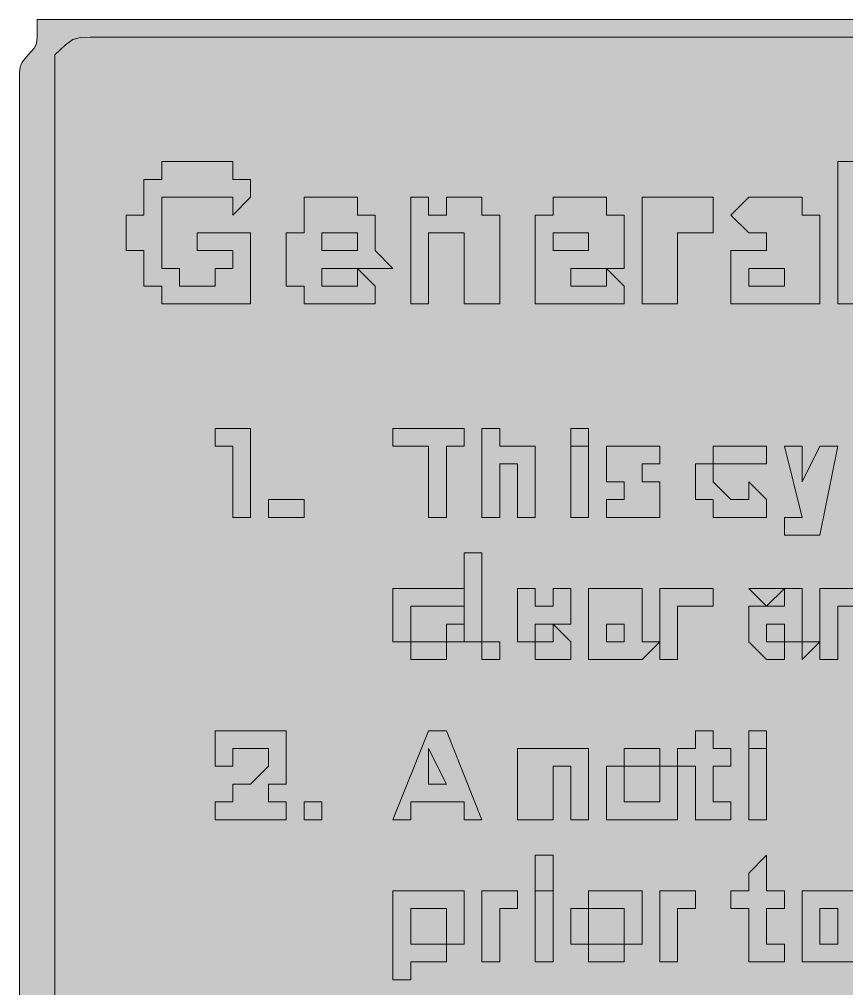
# Model space of a CAD drawing. Header units: metres. Extents: x 104 to 450, y 10 to 263.
# Drawn here: x 104 to 159.8, y 197.4 to 262.8 of the extents above; entities that cross this region are included whole.
import ezdxf

# ---------------------------------------------------------------- set-up
doc = ezdxf.new("R2010")
doc.units = ezdxf.units.M
doc.layers.add('FILL_BLACK_000000', color=7, linetype='Continuous', true_color=0x000000)
doc.layers.add('FILL_WHITE_FFFFFF', color=7, linetype='Continuous', true_color=0xffffff)

msp = doc.modelspace()

# ---------------------------------------------------------------- hatches: boundary and pattern name
at = {"layer": 'FILL_BLACK_000000', "true_color": 0x000000}
h = msp.add_hatch(color=7, dxfattribs=at)
h.dxf.hatch_style = 1
h.paths.add_polyline_path([(103.95, 259.2), (104, 259.6), (104.14, 259.91), (104.55, 260.4), (104.96, 260.89), (105.1, 261.2), (105.15, 261.6), (105.15, 262.8), (106.35, 262.8), (108.75, 262.8), (445.95, 262.8), (448.35, 262.8), (449.55, 261.6), (449.55, 259.2), (449.55, 14.4), (449.53, 13.5), (449.4, 12.6), (449.04, 11.7), (448.35, 10.8), (447.15, 10.8), (447.13, 10.11), (447, 9.75), (446.64, 9.62), (445.95, 9.6), (108.75, 9.6), (107.85, 9.79), (106.95, 10.2), (106.05, 10.61), (105.15, 10.8), (104.96, 11.7), (104.55, 12.6), (104.14, 13.5), (103.95, 14.4), (103.95, 259.2)])
h = msp.add_hatch(color=7, dxfattribs=at)
h.dxf.hatch_style = 1
h.paths.add_polyline_path([(118.35, 249.6), (118.35, 250.8), (117.15, 250.8), (115.95, 250.8), (114.75, 250.8), (113.55, 250.8), (113.55, 249.6), (113.55, 248.4), (113.55, 247.2), (113.55, 246), (114.75, 246), (114.75, 244.8), (115.95, 244.8), (117.15, 244.8), (117.15, 246), (118.35, 246), (118.35, 247.2), (115.95, 247.2), (115.95, 248.4), (119.55, 248.4), (119.55, 243.6), (118.35, 243.6), (117.15, 243.6), (115.95, 243.6), (114.75, 243.6), (113.55, 243.6), (113.55, 244.8), (112.35, 244.8), (112.35, 246), (112.35, 247.2), (111.15, 247.2), (111.15, 248.4), (111.15, 249.6), (112.35, 249.6), (112.35, 250.8), (112.35, 252), (113.55, 252), (113.55, 253.2), (114.75, 253.2), (115.95, 253.2), (117.15, 253.2), (118.35, 253.2), (118.35, 252), (119.55, 252), (119.55, 250.8), (118.35, 249.6)])
h = msp.add_hatch(color=7, dxfattribs=at)
h.dxf.hatch_style = 1
h.paths.add_polyline_path([(161.55, 246), (161.55, 244.8), (162.75, 244.8), (162.75, 243.6), (161.55, 243.6), (160.35, 243.6), (159.15, 243.6), (159.15, 244.8), (159.15, 253.2), (161.55, 253.2), (161.55, 246)])
h = msp.add_hatch(color=7, dxfattribs=at)
h.dxf.hatch_style = 1
h.paths.add_polyline_path([(126.75, 243.6), (125.55, 243.6), (124.35, 243.6), (123.15, 243.6), (123.15, 244.8), (121.95, 244.8), (121.95, 246), (121.95, 247.2), (121.95, 248.4), (123.15, 248.4), (123.15, 249.6), (123.15, 250.8), (124.35, 250.8), (125.55, 250.8), (126.75, 250.8), (126.75, 249.6), (127.95, 249.6), (127.95, 248.4), (127.95, 247.2), (129.15, 246), (127.95, 246), (126.75, 246), (127.95, 244.8), (127.95, 243.6), (126.75, 243.6)])
h.paths.add_polyline_path([(124.35, 246), (124.35, 244.8), (125.55, 244.8), (126.75, 244.8), (126.75, 246), (124.35, 246)], flags=16)
h.paths.add_polyline_path([(126.75, 247.2), (126.75, 248.4), (125.55, 248.4), (124.35, 248.4), (124.35, 247.2), (126.75, 247.2)], flags=16)
h = msp.add_hatch(color=7, dxfattribs=at)
h.dxf.hatch_style = 1
h.paths.add_polyline_path([(133.95, 243.6), (133.95, 247.2), (133.95, 248.4), (132.75, 248.4), (131.55, 248.4), (131.55, 247.2), (131.55, 243.6), (130.35, 243.6), (130.35, 250.8), (131.55, 250.8), (131.55, 249.6), (132.75, 249.6), (132.75, 250.8), (133.95, 250.8), (135.15, 250.8), (135.15, 249.6), (136.35, 249.6), (136.35, 248.4), (136.35, 243.6), (133.95, 243.6)])
h = msp.add_hatch(color=7, dxfattribs=at)
h.dxf.hatch_style = 1
h.paths.add_polyline_path([(143.55, 243.6), (142.35, 243.6), (141.15, 243.6), (139.95, 243.6), (138.75, 243.6), (138.75, 244.8), (138.75, 246), (138.75, 247.2), (138.75, 248.4), (138.75, 249.6), (139.95, 249.6), (139.95, 250.8), (141.15, 250.8), (142.35, 250.8), (143.55, 250.8), (143.55, 249.6), (144.75, 249.6), (144.75, 248.4), (144.75, 247.2), (144.75, 246), (143.55, 246), (144.75, 244.8), (144.75, 243.6), (143.55, 243.6)])
h.paths.add_polyline_path([(141.15, 246), (141.15, 244.8), (142.35, 244.8), (143.55, 244.8), (143.55, 246), (141.15, 246)], flags=16)
h.paths.add_polyline_path([(142.35, 247.2), (142.35, 248.4), (141.15, 248.4), (139.95, 248.4), (139.95, 247.2), (142.35, 247.2)], flags=16)
h = msp.add_hatch(color=7, dxfattribs=at)
h.dxf.hatch_style = 1
h.paths.add_polyline_path([(150.75, 250.8), (150.75, 248.4), (149.55, 248.4), (148.35, 248.4), (148.35, 247.2), (148.35, 243.6), (145.95, 243.6), (145.95, 250.8), (148.35, 250.8), (149.55, 250.8), (150.75, 250.8)])
h = msp.add_hatch(color=7, dxfattribs=at)
h.dxf.hatch_style = 1
h.paths.add_polyline_path([(153.15, 250.8), (154.35, 250.8), (155.55, 250.8), (156.75, 250.8), (156.75, 249.6), (157.95, 249.6), (157.95, 248.4), (157.95, 244.8), (157.95, 243.6), (156.75, 243.6), (155.55, 243.6), (154.35, 243.6), (153.15, 243.6), (151.95, 243.6), (151.95, 244.8), (151.95, 246), (151.95, 247.2), (153.15, 247.2), (154.35, 247.2), (154.35, 248.4), (153.15, 248.4), (151.95, 249.6), (153.15, 250.8)])
h.paths.add_polyline_path([(154.35, 244.8), (155.55, 244.8), (155.55, 246), (154.35, 246), (153.15, 246), (153.15, 244.8), (154.35, 244.8)], flags=16)
h = msp.add_hatch(color=7, dxfattribs=at)
h.dxf.hatch_style = 1
h.paths.add_polyline_path([(119.55, 229.2), (118.35, 229.2), (118.35, 234), (117.15, 234), (117.15, 235.2), (118.35, 235.2), (119.55, 235.2), (119.55, 229.2)])
h = msp.add_hatch(color=7, dxfattribs=at)
h.dxf.hatch_style = 1
h.paths.add_polyline_path([(132.75, 229.2), (131.55, 229.2), (131.55, 234), (129.15, 234), (129.15, 235.2), (133.95, 235.2), (133.95, 234), (132.75, 234), (132.75, 229.2)])
h = msp.add_hatch(color=7, dxfattribs=at)
h.dxf.hatch_style = 1
h.paths.add_polyline_path([(137.55, 234), (138.75, 234), (138.75, 232.8), (138.75, 229.2), (137.55, 229.2), (137.55, 231.6), (137.55, 232.8), (136.35, 232.8), (136.35, 231.6), (136.35, 229.2), (135.15, 229.2), (135.15, 235.2), (136.35, 235.2), (136.35, 234), (137.55, 234)])
h = msp.add_hatch(color=7, dxfattribs=at)
h.dxf.hatch_style = 1
h.paths.add_polyline_path([(142.35, 234), (141.15, 234), (141.15, 235.2), (142.35, 235.2), (142.35, 234)])
h = msp.add_hatch(color=7, dxfattribs=at)
h.dxf.hatch_style = 1
h.paths.add_polyline_path([(141.15, 229.2), (141.15, 234), (142.35, 234), (142.35, 229.2), (141.15, 229.2)])
h = msp.add_hatch(color=7, dxfattribs=at)
h.dxf.hatch_style = 1
h.paths.add_polyline_path([(147.15, 231.6), (147.15, 230.4), (147.15, 229.2), (145.95, 229.2), (144.75, 229.2), (143.55, 229.2), (143.55, 230.4), (144.75, 230.4), (144.75, 231.6), (143.55, 231.6), (143.55, 232.8), (143.55, 234), (144.75, 234), (145.95, 234), (147.15, 234), (147.15, 232.8), (145.95, 232.8), (145.95, 231.6), (147.15, 231.6)])
h = msp.add_hatch(color=7, dxfattribs=at)
h.dxf.hatch_style = 1
h.paths.add_polyline_path([(153.15, 234), (154.35, 234), (154.35, 232.8), (153.15, 232.8), (151.95, 232.8), (150.75, 232.8), (150.75, 234), (151.95, 234), (153.15, 234)])
h = msp.add_hatch(color=7, dxfattribs=at)
h.dxf.hatch_style = 1
h.paths.add_polyline_path([(157.95, 228), (156.75, 228), (155.55, 228), (155.55, 229.2), (156.75, 229.2), (155.55, 234), (156.75, 234), (156.75, 231.6), (157.95, 234), (159.15, 234), (157.95, 228)])
h = msp.add_hatch(color=7, dxfattribs=at)
h.dxf.hatch_style = 1
h.paths.add_polyline_path([(153.15, 230.4), (153.15, 231.6), (154.35, 230.4), (154.35, 229.2), (153.15, 229.2), (151.95, 229.2), (150.75, 229.2), (150.75, 230.4), (149.55, 230.4), (149.55, 231.6), (149.55, 232.8), (150.75, 232.8), (150.75, 231.6), (151.95, 230.4), (153.15, 230.4)])
h = msp.add_hatch(color=7, dxfattribs=at)
h.dxf.hatch_style = 1
h.paths.add_polyline_path([(123.15, 230.4), (123.15, 229.2), (121.95, 229.2), (120.75, 229.2), (120.75, 230.4), (121.95, 230.4), (123.15, 230.4)])
h = msp.add_hatch(color=7, dxfattribs=at)
h.dxf.hatch_style = 1
h.paths.add_polyline_path([(135.15, 226.8), (135.15, 222), (135.15, 220.8), (133.95, 220.8), (133.95, 226.8), (135.15, 226.8)])
h = msp.add_hatch(color=7, dxfattribs=at)
h.dxf.hatch_style = 1
h.paths.add_polyline_path([(129.15, 224.4), (130.35, 224.4), (131.55, 224.4), (132.75, 224.4), (133.95, 224.4), (133.95, 223.2), (132.75, 223.2), (131.55, 223.2), (130.35, 223.2), (130.35, 222), (130.35, 220.8), (129.15, 220.8), (129.15, 222), (129.15, 223.2), (129.15, 224.4)])
h = msp.add_hatch(color=7, dxfattribs=at)
h.dxf.hatch_style = 1
h.paths.add_polyline_path([(137.55, 223.2), (137.55, 224.4), (138.75, 224.4), (138.75, 223.2), (139.95, 223.2), (139.95, 224.4), (141.15, 224.4), (141.15, 223.2), (141.15, 222), (139.95, 222), (138.75, 222), (138.75, 220.8), (137.55, 220.8), (137.55, 222), (137.55, 223.2)])
h = msp.add_hatch(color=7, dxfattribs=at)
h.dxf.hatch_style = 1
h.paths.add_polyline_path([(147.15, 220.8), (145.95, 219.6), (144.75, 219.6), (143.55, 219.6), (142.35, 219.6), (142.35, 220.8), (142.35, 222), (142.35, 223.2), (142.35, 224.4), (143.55, 224.4), (144.75, 224.4), (145.95, 224.4), (145.95, 223.2), (145.95, 220.8), (147.15, 220.8)])
h.paths.add_polyline_path([(144.75, 220.8), (144.75, 222), (143.55, 222), (143.55, 220.8), (144.75, 220.8)], flags=16)
h = msp.add_hatch(color=7, dxfattribs=at)
h.dxf.hatch_style = 1
h.paths.add_polyline_path([(147.15, 224.4), (148.35, 224.4), (149.55, 224.4), (150.75, 224.4), (150.75, 223.2), (149.55, 223.2), (148.35, 223.2), (148.35, 219.6), (147.15, 219.6), (147.15, 224.4)])
h = msp.add_hatch(color=7, dxfattribs=at)
h.dxf.hatch_style = 1
h.paths.add_polyline_path([(155.55, 219.6), (154.35, 219.6), (153.15, 220.8), (153.15, 222), (153.15, 223.2), (154.35, 223.2), (155.55, 223.2), (155.55, 224.4), (156.75, 224.4), (156.75, 223.2), (156.75, 220.8), (155.55, 220.8), (155.55, 219.6)])
h.paths.add_polyline_path([(155.55, 222), (154.35, 222), (154.35, 220.8), (155.55, 220.8), (155.55, 222)], flags=16)
h = msp.add_hatch(color=7, dxfattribs=at)
h.dxf.hatch_style = 1
h.paths.add_polyline_path([(155.55, 224.4), (154.35, 223.2), (153.15, 224.4), (154.35, 224.4), (155.55, 224.4)])
h = msp.add_hatch(color=7, dxfattribs=at)
h.dxf.hatch_style = 1
h.paths.add_polyline_path([(161.55, 219.6), (161.55, 223.2), (160.35, 223.2), (159.15, 223.2), (159.15, 219.6), (157.95, 219.6), (157.95, 224.4), (159.15, 224.4), (160.35, 224.4), (161.55, 224.4), (162.75, 224.4), (162.75, 223.2), (162.75, 219.6), (161.55, 219.6)])
h = msp.add_hatch(color=7, dxfattribs=at)
h.dxf.hatch_style = 1
h.paths.add_polyline_path([(132.75, 220.8), (132.75, 222), (133.95, 222), (133.95, 220.8), (132.75, 220.8)])
h = msp.add_hatch(color=7, dxfattribs=at)
h.dxf.hatch_style = 1
h.paths.add_polyline_path([(138.75, 220.8), (139.95, 220.8), (139.95, 222), (141.15, 220.8), (141.15, 219.6), (139.95, 219.6), (138.75, 219.6), (138.75, 220.8)])
h = msp.add_hatch(color=7, dxfattribs=at)
h.dxf.hatch_style = 1
h.paths.add_polyline_path([(130.35, 219.6), (130.35, 220.8), (131.55, 220.8), (132.75, 220.8), (132.75, 219.6), (131.55, 219.6), (130.35, 219.6)])
h = msp.add_hatch(color=7, dxfattribs=at)
h.dxf.hatch_style = 1
h.paths.add_polyline_path([(135.15, 219.6), (135.15, 220.8), (136.35, 220.8), (136.35, 219.6), (135.15, 219.6)])
h = msp.add_hatch(color=7, dxfattribs=at)
h.dxf.hatch_style = 1
h.paths.add_polyline_path([(156.75, 220.8), (157.95, 220.8), (156.75, 219.6), (156.75, 220.8)])
h = msp.add_hatch(color=7, dxfattribs=at)
h.dxf.hatch_style = 1
h.paths.add_polyline_path([(121.95, 208.8), (117.15, 208.8), (117.15, 210), (118.35, 210), (118.35, 211.2), (119.55, 211.2), (120.75, 212.4), (120.75, 213.6), (119.55, 213.6), (118.35, 213.6), (118.35, 212.4), (117.15, 212.4), (117.15, 213.6), (117.15, 214.8), (118.35, 214.8), (119.55, 214.8), (120.75, 214.8), (121.95, 214.8), (121.95, 213.6), (121.95, 212.4), (121.95, 211.2), (120.75, 211.2), (120.75, 210), (121.95, 210), (121.95, 208.8)])
h = msp.add_hatch(color=7, dxfattribs=at)
h.dxf.hatch_style = 1
h.paths.add_polyline_path([(133.95, 210), (131.55, 210), (130.35, 210), (130.35, 208.8), (129.15, 208.8), (131.55, 214.8), (132.75, 214.8), (135.15, 208.8), (133.95, 208.8), (133.95, 210)])
h.paths.add_polyline_path([(131.55, 211.2), (132.75, 211.2), (131.55, 213.6), (131.55, 211.2)], flags=16)
h = msp.add_hatch(color=7, dxfattribs=at)
h.dxf.hatch_style = 1
h.paths.add_polyline_path([(151.95, 213.6), (151.95, 212.4), (150.75, 212.4), (150.75, 210), (151.95, 210), (151.95, 208.8), (150.75, 208.8), (149.55, 208.8), (149.55, 210), (149.55, 212.4), (148.35, 212.4), (148.35, 213.6), (149.55, 213.6), (149.55, 214.8), (150.75, 214.8), (150.75, 213.6), (151.95, 213.6)])
h = msp.add_hatch(color=7, dxfattribs=at)
h.dxf.hatch_style = 1
h.paths.add_polyline_path([(153.15, 214.8), (154.35, 214.8), (154.35, 213.6), (153.15, 213.6), (153.15, 214.8)])
h = msp.add_hatch(color=7, dxfattribs=at)
h.dxf.hatch_style = 1
h.paths.add_polyline_path([(137.55, 208.8), (137.55, 213.6), (139.95, 213.6), (141.15, 213.6), (142.35, 213.6), (142.35, 212.4), (142.35, 211.2), (142.35, 208.8), (141.15, 208.8), (141.15, 211.2), (141.15, 212.4), (139.95, 212.4), (139.95, 211.2), (139.95, 208.8), (137.55, 208.8)])
h = msp.add_hatch(color=7, dxfattribs=at)
h.dxf.hatch_style = 1
h.paths.add_polyline_path([(145.95, 213.6), (147.15, 213.6), (147.15, 212.4), (145.95, 212.4), (144.75, 212.4), (144.75, 213.6), (145.95, 213.6)])
h = msp.add_hatch(color=7, dxfattribs=at)
h.dxf.hatch_style = 1
h.paths.add_polyline_path([(153.15, 208.8), (153.15, 213.6), (154.35, 213.6), (154.35, 208.8), (153.15, 208.8)])
h = msp.add_hatch(color=7, dxfattribs=at)
h.dxf.hatch_style = 1
h.paths.add_polyline_path([(148.35, 211.2), (148.35, 210), (148.35, 208.8), (147.15, 208.8), (145.95, 208.8), (144.75, 208.8), (143.55, 208.8), (143.55, 210), (143.55, 211.2), (143.55, 212.4), (144.75, 212.4), (144.75, 211.2), (144.75, 210), (145.95, 210), (147.15, 210), (147.15, 211.2), (147.15, 212.4), (148.35, 212.4), (148.35, 211.2)])
h = msp.add_hatch(color=7, dxfattribs=at)
h.dxf.hatch_style = 1
h.paths.add_polyline_path([(123.15, 210), (124.35, 210), (124.35, 208.8), (123.15, 208.8), (123.15, 210)])
h = msp.add_hatch(color=7, dxfattribs=at)
h.dxf.hatch_style = 1
h.paths.add_polyline_path([(138.75, 204), (138.75, 205.2), (138.75, 206.4), (139.95, 206.4), (139.95, 205.2), (139.95, 204), (138.75, 204)])
h = msp.add_hatch(color=7, dxfattribs=at)
h.dxf.hatch_style = 1
h.paths.add_polyline_path([(155.55, 204), (155.55, 202.8), (154.35, 202.8), (154.35, 200.4), (155.55, 200.4), (155.55, 199.2), (154.35, 199.2), (153.15, 199.2), (153.15, 200.4), (153.15, 202.8), (151.95, 202.8), (151.95, 204), (153.15, 204), (153.15, 205.2), (154.35, 206.4), (154.35, 204), (155.55, 204)])
h = msp.add_hatch(color=7, dxfattribs=at)
h.dxf.hatch_style = 1
h.paths.add_polyline_path([(131.55, 199.2), (130.35, 199.2), (130.35, 198), (129.15, 198), (129.15, 204), (130.35, 204), (131.55, 204), (132.75, 204), (133.95, 204), (133.95, 202.8), (133.95, 201.6), (133.95, 200.4), (132.75, 200.4), (132.75, 199.2), (131.55, 199.2)])
h.paths.add_polyline_path([(132.75, 201.6), (132.75, 202.8), (131.55, 202.8), (130.35, 202.8), (130.35, 201.6), (130.35, 200.4), (131.55, 200.4), (132.75, 200.4), (132.75, 201.6)], flags=16)
h = msp.add_hatch(color=7, dxfattribs=at)
h.dxf.hatch_style = 1
h.paths.add_polyline_path([(135.15, 204), (136.35, 204), (137.55, 204), (137.55, 202.8), (136.35, 202.8), (136.35, 201.6), (136.35, 199.2), (135.15, 199.2), (135.15, 204)])
h = msp.add_hatch(color=7, dxfattribs=at)
h.dxf.hatch_style = 1
h.paths.add_polyline_path([(138.75, 199.2), (138.75, 204), (139.95, 204), (139.95, 199.2), (138.75, 199.2)])
h = msp.add_hatch(color=7, dxfattribs=at)
h.dxf.hatch_style = 1
h.paths.add_polyline_path([(143.55, 204), (144.75, 204), (145.95, 204), (145.95, 202.8), (145.95, 201.6), (145.95, 200.4), (144.75, 200.4), (144.75, 201.6), (144.75, 202.8), (143.55, 202.8), (142.35, 202.8), (142.35, 204), (143.55, 204)])
h = msp.add_hatch(color=7, dxfattribs=at)
h.dxf.hatch_style = 1
h.paths.add_polyline_path([(147.15, 204), (148.35, 204), (149.55, 204), (149.55, 202.8), (148.35, 202.8), (148.35, 201.6), (148.35, 199.2), (147.15, 199.2), (147.15, 204)])
h = msp.add_hatch(color=7, dxfattribs=at)
h.dxf.hatch_style = 1
h.paths.add_polyline_path([(160.35, 200.4), (160.35, 199.2), (159.15, 199.2), (157.95, 199.2), (156.75, 199.2), (156.75, 200.4), (156.75, 201.6), (156.75, 202.8), (156.75, 204), (157.95, 204), (159.15, 204), (160.35, 204), (160.35, 202.8), (161.55, 202.8), (161.55, 201.6), (161.55, 200.4), (160.35, 200.4)])
h.paths.add_polyline_path([(157.95, 202.8), (157.95, 201.6), (157.95, 200.4), (159.15, 200.4), (159.15, 201.6), (159.15, 202.8), (157.95, 202.8)], flags=16)
h = msp.add_hatch(color=7, dxfattribs=at)
h.dxf.hatch_style = 1
h.paths.add_polyline_path([(141.15, 201.6), (141.15, 202.8), (142.35, 202.8), (142.35, 201.6), (142.35, 200.4), (141.15, 200.4), (141.15, 201.6)])
h = msp.add_hatch(color=7, dxfattribs=at)
h.dxf.hatch_style = 1
h.paths.add_polyline_path([(143.55, 199.2), (142.35, 199.2), (142.35, 200.4), (143.55, 200.4), (144.75, 200.4), (144.75, 199.2), (143.55, 199.2)])
at = {"layer": 'FILL_WHITE_FFFFFF', "true_color": 0xffffff}
h = msp.add_hatch(color=7, dxfattribs=at)
h.dxf.hatch_style = 1
h.paths.add_polyline_path([(106.35, 259.2), (106.35, 260.4), (107.06, 261.09), (107.55, 261.45), (108.04, 261.58), (108.75, 261.6), (445.95, 261.6), (447.15, 261.6), (447.15, 260.4), (448.35, 260.4), (448.35, 259.2), (448.35, 14.4), (448.33, 13.69), (448.2, 13.2), (447.84, 12.71), (447.15, 12), (445.95, 12), (108.75, 12), (106.35, 12), (106.35, 14.4), (106.35, 259.2)])

# ---------------------------------------------------------------- linework, layer by layer
at = {"layer": 'FILL_BLACK_000000', "lineweight": 0, "true_color": 0x000000}
msp.add_lwpolyline([(445.95, 9.6), (108.75, 9.6), (107.85, 9.79), (106.95, 10.2), (106.05, 10.61), (105.15, 10.8), (104.96, 11.7), (104.55, 12.6), (104.14, 13.5), (103.95, 14.4), (103.95, 259.2), (104, 259.6), (104.14, 259.91), (104.55, 260.4), (104.96, 260.89), (105.1, 261.2), (105.15, 261.6), (105.15, 262.8), (106.35, 262.8), (108.75, 262.8), (445.95, 262.8)], dxfattribs=at)
for points in [[(118.35, 249.6), (118.35, 250.8), (117.15, 250.8), (115.95, 250.8), (114.75, 250.8), (113.55, 250.8), (113.55, 249.6), (113.55, 248.4), (113.55, 247.2), (113.55, 246), (114.75, 246), (114.75, 244.8), (115.95, 244.8), (117.15, 244.8), (117.15, 246), (118.35, 246), (118.35, 247.2), (115.95, 247.2), (115.95, 248.4), (119.55, 248.4), (119.55, 243.6), (118.35, 243.6), (117.15, 243.6), (115.95, 243.6), (114.75, 243.6), (113.55, 243.6), (113.55, 244.8), (112.35, 244.8), (112.35, 246), (112.35, 247.2), (111.15, 247.2), (111.15, 248.4), (111.15, 249.6), (112.35, 249.6), (112.35, 250.8), (112.35, 252), (113.55, 252), (113.55, 253.2), (114.75, 253.2), (115.95, 253.2), (117.15, 253.2), (118.35, 253.2), (118.35, 252), (119.55, 252), (119.55, 250.8)], [(161.55, 246), (161.55, 244.8), (162.75, 244.8), (162.75, 243.6), (161.55, 243.6), (160.35, 243.6), (159.15, 243.6), (159.15, 244.8), (159.15, 253.2), (161.55, 253.2)], [(126.75, 243.6), (125.55, 243.6), (124.35, 243.6), (123.15, 243.6), (123.15, 244.8), (121.95, 244.8), (121.95, 246), (121.95, 247.2), (121.95, 248.4), (123.15, 248.4), (123.15, 249.6), (123.15, 250.8), (124.35, 250.8), (125.55, 250.8), (126.75, 250.8), (126.75, 249.6), (127.95, 249.6), (127.95, 248.4), (127.95, 247.2), (129.15, 246), (127.95, 246), (126.75, 246), (127.95, 244.8), (127.95, 243.6)], [(133.95, 243.6), (133.95, 247.2), (133.95, 248.4), (132.75, 248.4), (131.55, 248.4), (131.55, 247.2), (131.55, 243.6), (130.35, 243.6), (130.35, 250.8), (131.55, 250.8), (131.55, 249.6), (132.75, 249.6), (132.75, 250.8), (133.95, 250.8), (135.15, 250.8), (135.15, 249.6), (136.35, 249.6), (136.35, 248.4), (136.35, 243.6)], [(143.55, 243.6), (142.35, 243.6), (141.15, 243.6), (139.95, 243.6), (138.75, 243.6), (138.75, 244.8), (138.75, 246), (138.75, 247.2), (138.75, 248.4), (138.75, 249.6), (139.95, 249.6), (139.95, 250.8), (141.15, 250.8), (142.35, 250.8), (143.55, 250.8), (143.55, 249.6), (144.75, 249.6), (144.75, 248.4), (144.75, 247.2), (144.75, 246), (143.55, 246), (144.75, 244.8), (144.75, 243.6)], [(150.75, 250.8), (150.75, 248.4), (149.55, 248.4), (148.35, 248.4), (148.35, 247.2), (148.35, 243.6), (145.95, 243.6), (145.95, 250.8), (148.35, 250.8), (149.55, 250.8)], [(153.15, 250.8), (154.35, 250.8), (155.55, 250.8), (156.75, 250.8), (156.75, 249.6), (157.95, 249.6), (157.95, 248.4), (157.95, 244.8), (157.95, 243.6), (156.75, 243.6), (155.55, 243.6), (154.35, 243.6), (153.15, 243.6), (151.95, 243.6), (151.95, 244.8), (151.95, 246), (151.95, 247.2), (153.15, 247.2), (154.35, 247.2), (154.35, 248.4), (153.15, 248.4), (151.95, 249.6)], [(126.75, 247.2), (126.75, 248.4), (125.55, 248.4), (124.35, 248.4), (124.35, 247.2)], [(142.35, 247.2), (142.35, 248.4), (141.15, 248.4), (139.95, 248.4), (139.95, 247.2)], [(124.35, 246), (124.35, 244.8), (125.55, 244.8), (126.75, 244.8), (126.75, 246)], [(141.15, 246), (141.15, 244.8), (142.35, 244.8), (143.55, 244.8), (143.55, 246)], [(154.35, 244.8), (155.55, 244.8), (155.55, 246), (154.35, 246), (153.15, 246), (153.15, 244.8)], [(119.55, 229.2), (118.35, 229.2), (118.35, 234), (117.15, 234), (117.15, 235.2), (118.35, 235.2), (119.55, 235.2)], [(132.75, 229.2), (131.55, 229.2), (131.55, 234), (129.15, 234), (129.15, 235.2), (133.95, 235.2), (133.95, 234), (132.75, 234)], [(137.55, 234), (138.75, 234), (138.75, 232.8), (138.75, 229.2), (137.55, 229.2), (137.55, 231.6), (137.55, 232.8), (136.35, 232.8), (136.35, 231.6), (136.35, 229.2), (135.15, 229.2), (135.15, 235.2), (136.35, 235.2), (136.35, 234)], [(142.35, 234), (141.15, 234), (141.15, 235.2), (142.35, 235.2)], [(141.15, 229.2), (141.15, 234), (142.35, 234), (142.35, 229.2)], [(147.15, 231.6), (147.15, 230.4), (147.15, 229.2), (145.95, 229.2), (144.75, 229.2), (143.55, 229.2), (143.55, 230.4), (144.75, 230.4), (144.75, 231.6), (143.55, 231.6), (143.55, 232.8), (143.55, 234), (144.75, 234), (145.95, 234), (147.15, 234), (147.15, 232.8), (145.95, 232.8), (145.95, 231.6)], [(153.15, 234), (154.35, 234), (154.35, 232.8), (153.15, 232.8), (151.95, 232.8), (150.75, 232.8), (150.75, 234), (151.95, 234)], [(157.95, 228), (156.75, 228), (155.55, 228), (155.55, 229.2), (156.75, 229.2), (155.55, 234), (156.75, 234), (156.75, 231.6), (157.95, 234), (159.15, 234)], [(153.15, 230.4), (153.15, 231.6), (154.35, 230.4), (154.35, 229.2), (153.15, 229.2), (151.95, 229.2), (150.75, 229.2), (150.75, 230.4), (149.55, 230.4), (149.55, 231.6), (149.55, 232.8), (150.75, 232.8), (150.75, 231.6), (151.95, 230.4)], [(123.15, 230.4), (123.15, 229.2), (121.95, 229.2), (120.75, 229.2), (120.75, 230.4), (121.95, 230.4)], [(135.15, 226.8), (135.15, 222), (135.15, 220.8), (133.95, 220.8), (133.95, 226.8)], [(129.15, 224.4), (130.35, 224.4), (131.55, 224.4), (132.75, 224.4), (133.95, 224.4), (133.95, 223.2), (132.75, 223.2), (131.55, 223.2), (130.35, 223.2), (130.35, 222), (130.35, 220.8), (129.15, 220.8), (129.15, 222), (129.15, 223.2)], [(137.55, 223.2), (137.55, 224.4), (138.75, 224.4), (138.75, 223.2), (139.95, 223.2), (139.95, 224.4), (141.15, 224.4), (141.15, 223.2), (141.15, 222), (139.95, 222), (138.75, 222), (138.75, 220.8), (137.55, 220.8), (137.55, 222)], [(147.15, 220.8), (145.95, 219.6), (144.75, 219.6), (143.55, 219.6), (142.35, 219.6), (142.35, 220.8), (142.35, 222), (142.35, 223.2), (142.35, 224.4), (143.55, 224.4), (144.75, 224.4), (145.95, 224.4), (145.95, 223.2), (145.95, 220.8)], [(147.15, 224.4), (148.35, 224.4), (149.55, 224.4), (150.75, 224.4), (150.75, 223.2), (149.55, 223.2), (148.35, 223.2), (148.35, 219.6), (147.15, 219.6)], [(155.55, 219.6), (154.35, 219.6), (153.15, 220.8), (153.15, 222), (153.15, 223.2), (154.35, 223.2), (155.55, 223.2), (155.55, 224.4), (156.75, 224.4), (156.75, 223.2), (156.75, 220.8), (155.55, 220.8)], [(155.55, 224.4), (154.35, 223.2), (153.15, 224.4), (154.35, 224.4)], [(161.55, 219.6), (161.55, 223.2), (160.35, 223.2), (159.15, 223.2), (159.15, 219.6), (157.95, 219.6), (157.95, 224.4), (159.15, 224.4), (160.35, 224.4), (161.55, 224.4), (162.75, 224.4), (162.75, 223.2), (162.75, 219.6)], [(132.75, 220.8), (132.75, 222), (133.95, 222), (133.95, 220.8)], [(138.75, 220.8), (139.95, 220.8), (139.95, 222), (141.15, 220.8), (141.15, 219.6), (139.95, 219.6), (138.75, 219.6)], [(144.75, 220.8), (144.75, 222), (143.55, 222), (143.55, 220.8)], [(155.55, 222), (154.35, 222), (154.35, 220.8), (155.55, 220.8)], [(130.35, 219.6), (130.35, 220.8), (131.55, 220.8), (132.75, 220.8), (132.75, 219.6), (131.55, 219.6)], [(135.15, 219.6), (135.15, 220.8), (136.35, 220.8), (136.35, 219.6)], [(156.75, 220.8), (157.95, 220.8), (156.75, 219.6)], [(121.95, 208.8), (117.15, 208.8), (117.15, 210), (118.35, 210), (118.35, 211.2), (119.55, 211.2), (120.75, 212.4), (120.75, 213.6), (119.55, 213.6), (118.35, 213.6), (118.35, 212.4), (117.15, 212.4), (117.15, 213.6), (117.15, 214.8), (118.35, 214.8), (119.55, 214.8), (120.75, 214.8), (121.95, 214.8), (121.95, 213.6), (121.95, 212.4), (121.95, 211.2), (120.75, 211.2), (120.75, 210), (121.95, 210)], [(133.95, 210), (131.55, 210), (130.35, 210), (130.35, 208.8), (129.15, 208.8), (131.55, 214.8), (132.75, 214.8), (135.15, 208.8), (133.95, 208.8)], [(151.95, 213.6), (151.95, 212.4), (150.75, 212.4), (150.75, 210), (151.95, 210), (151.95, 208.8), (150.75, 208.8), (149.55, 208.8), (149.55, 210), (149.55, 212.4), (148.35, 212.4), (148.35, 213.6), (149.55, 213.6), (149.55, 214.8), (150.75, 214.8), (150.75, 213.6)], [(153.15, 214.8), (154.35, 214.8), (154.35, 213.6), (153.15, 213.6)], [(131.55, 211.2), (132.75, 211.2), (131.55, 213.6)], [(137.55, 208.8), (137.55, 213.6), (139.95, 213.6), (141.15, 213.6), (142.35, 213.6), (142.35, 212.4), (142.35, 211.2), (142.35, 208.8), (141.15, 208.8), (141.15, 211.2), (141.15, 212.4), (139.95, 212.4), (139.95, 211.2), (139.95, 208.8)], [(145.95, 213.6), (147.15, 213.6), (147.15, 212.4), (145.95, 212.4), (144.75, 212.4), (144.75, 213.6)], [(153.15, 208.8), (153.15, 213.6), (154.35, 213.6), (154.35, 208.8)], [(148.35, 211.2), (148.35, 210), (148.35, 208.8), (147.15, 208.8), (145.95, 208.8), (144.75, 208.8), (143.55, 208.8), (143.55, 210), (143.55, 211.2), (143.55, 212.4), (144.75, 212.4), (144.75, 211.2), (144.75, 210), (145.95, 210), (147.15, 210), (147.15, 211.2), (147.15, 212.4), (148.35, 212.4)], [(123.15, 210), (124.35, 210), (124.35, 208.8), (123.15, 208.8)], [(138.75, 204), (138.75, 205.2), (138.75, 206.4), (139.95, 206.4), (139.95, 205.2), (139.95, 204)], [(155.55, 204), (155.55, 202.8), (154.35, 202.8), (154.35, 200.4), (155.55, 200.4), (155.55, 199.2), (154.35, 199.2), (153.15, 199.2), (153.15, 200.4), (153.15, 202.8), (151.95, 202.8), (151.95, 204), (153.15, 204), (153.15, 205.2), (154.35, 206.4), (154.35, 204)], [(131.55, 199.2), (130.35, 199.2), (130.35, 198), (129.15, 198), (129.15, 204), (130.35, 204), (131.55, 204), (132.75, 204), (133.95, 204), (133.95, 202.8), (133.95, 201.6), (133.95, 200.4), (132.75, 200.4), (132.75, 199.2)], [(135.15, 204), (136.35, 204), (137.55, 204), (137.55, 202.8), (136.35, 202.8), (136.35, 201.6), (136.35, 199.2), (135.15, 199.2)], [(138.75, 199.2), (138.75, 204), (139.95, 204), (139.95, 199.2)], [(143.55, 204), (144.75, 204), (145.95, 204), (145.95, 202.8), (145.95, 201.6), (145.95, 200.4), (144.75, 200.4), (144.75, 201.6), (144.75, 202.8), (143.55, 202.8), (142.35, 202.8), (142.35, 204)], [(147.15, 204), (148.35, 204), (149.55, 204), (149.55, 202.8), (148.35, 202.8), (148.35, 201.6), (148.35, 199.2), (147.15, 199.2)], [(160.35, 200.4), (160.35, 199.2), (159.15, 199.2), (157.95, 199.2), (156.75, 199.2), (156.75, 200.4), (156.75, 201.6), (156.75, 202.8), (156.75, 204), (157.95, 204), (159.15, 204), (160.35, 204), (160.35, 202.8), (161.55, 202.8), (161.55, 201.6), (161.55, 200.4)], [(132.75, 201.6), (132.75, 202.8), (131.55, 202.8), (130.35, 202.8), (130.35, 201.6), (130.35, 200.4), (131.55, 200.4), (132.75, 200.4)], [(141.15, 201.6), (141.15, 202.8), (142.35, 202.8), (142.35, 201.6), (142.35, 200.4), (141.15, 200.4)], [(157.95, 202.8), (157.95, 201.6), (157.95, 200.4), (159.15, 200.4), (159.15, 201.6), (159.15, 202.8)], [(143.55, 199.2), (142.35, 199.2), (142.35, 200.4), (143.55, 200.4), (144.75, 200.4), (144.75, 199.2)]]:
    msp.add_lwpolyline(points, close=True, dxfattribs=at)
at = {"layer": 'FILL_WHITE_FFFFFF', "lineweight": 0, "true_color": 0x000000}
msp.add_lwpolyline([(106.35, 259.2), (106.35, 260.4), (107.06, 261.09), (107.55, 261.45), (108.04, 261.58), (108.75, 261.6), (445.95, 261.6), (447.15, 261.6), (447.15, 260.4), (448.35, 260.4), (448.35, 259.2), (448.35, 14.4), (448.33, 13.69), (448.2, 13.2), (447.84, 12.71), (447.15, 12), (445.95, 12), (108.75, 12), (106.35, 12), (106.35, 14.4)], close=True, dxfattribs=at)

doc.saveas('drawing.dxf')
